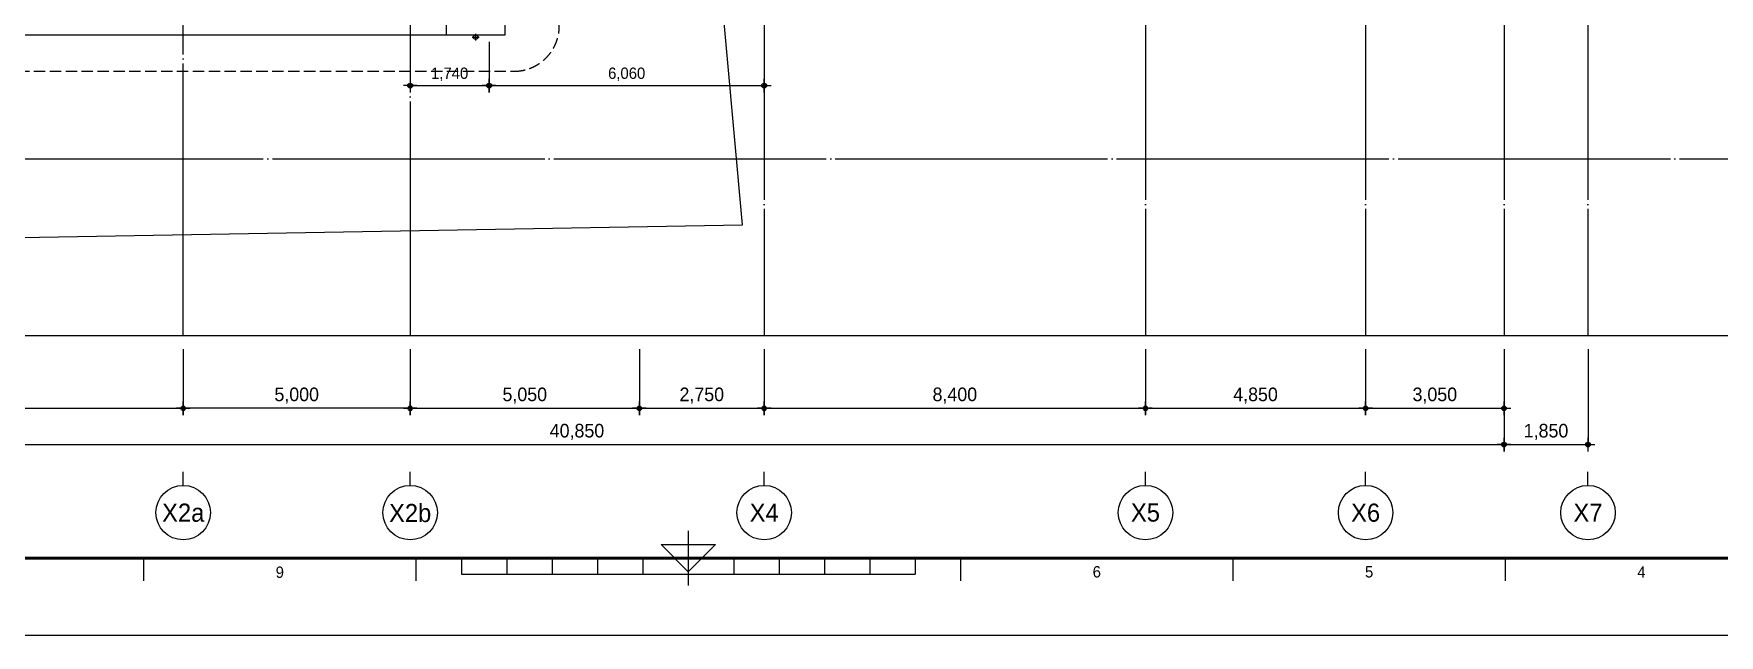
# Model space of a CAD drawing. Header units: millimetres. Extents: x 0 to 1390178, y 0 to 110113.
# Drawn here: x 531578 to 568715, y 0 to 13258 of the extents above; entities that cross this region are included whole.
import ezdxf
from ezdxf.enums import TextEntityAlignment as Align
from ezdxf.xclip import XClip

# ---------------------------------------------------------------- set-up
doc = ezdxf.new("R2010")
doc.units = ezdxf.units.MM
doc.header["$LTSCALE"] = 100
doc.header["$XCLIPFRAME"] = 0
doc.linetypes.add('HID2', pattern=[3.5, 2.5, -1])
doc.linetypes.add('X - 평면도$0$CEN', pattern=[62, 60, -1, 0, -1])
doc.layers.get('DEFPOINTS').update_dxf_attribs({"color": 145})
for name, color, linetype in [('AA-XXXX-DIMS', 7, 'Continuous'), ('DIM', 7, 'Continuous'), ('sm3', 3, 'HID2'), ('X - SHEET$0$AA-BORD-FORM', 7, 'Continuous'), ('X - SHEET$0$AA-BORD-TEXT', 3, 'Continuous'), ('X - 평면도$0$A-CEN', 1, 'X - 평면도$0$CEN'), ('X - 평면도$0$AA-EL-PCN8', 8, 'Continuous'), ('X - 평면도$0$AA-FLXS-OTHR', 4, 'Continuous'), ('X - 평면도$0$AA-XXXX-CNTL', 1, 'X - 평면도$0$CEN'), ('X - 평면도$0$AA-XXXX-FINL', 6, 'Continuous')]:
    doc.layers.add(name, color=color, linetype=linetype)
doc.layers.add('X - 평면도$0$AA-GUIDE-실명', color=125, linetype='Continuous', plot=False)
doc.layers.add('X - 평면도$0$DEFPOINT', color=163, linetype='Continuous', plot=False)
doc.styles.add('HAUD01', font='Dotum.ttf')
doc.styles.get("Standard").update_dxf_attribs({"font": 'Dotum.ttf'})
doc.styles.add('X - SHEET$0$HAUD01', font='Dotum.ttf')
doc.styles.add('X - 평면도$0$HAUD01', font='Dotum.ttf')
doc.dimstyles.new('HAUD-100', dxfattribs={"dimscale": 100, "dimtxt": 3, "dimasz": 1, "dimexe": 0, "dimexo": 3, "dimgap": 1, "dimtad": 1, "dimdec": 0, "dimdsep": 46, "dimlunit": 6, "dimtxsty": 'HAUD01', "dimblk": 'DIMDOT', "dimcen": 2.5, "dimdle": 1.5, "dimclrd": 7, "dimclre": 7, "dimclrt": 3, "dimadec": 0, "dimazin": 0, "dimtfac": 1, "dimtdec": 0, "dimtix": 1, "dimtmove": 2, "dimatfit": 3, "dimfxl": 1, "dimtvp": 1, "dimtolj": 1, "dimtzin": 0, "dimarcsym": 0})
doc.dimstyles.new('HAUD-80', dxfattribs={"dimscale": 100, "dimtxt": 2.5, "dimasz": 0.5, "dimexe": 0, "dimexo": 1.5, "dimgap": 1, "dimtad": 1, "dimdec": 0, "dimdsep": 46, "dimlunit": 6, "dimtxsty": 'HAUD01', "dimblk": 'Z_DOT', "dimcen": 2.5, "dimdle": 1.5, "dimclrd": 7, "dimclre": 7, "dimclrt": 4, "dimadec": 0, "dimazin": 0, "dimtfac": 1, "dimtdec": 0, "dimtix": 1, "dimtmove": 2, "dimatfit": 3, "dimfxl": 1, "dimtvp": 1, "dimtolj": 1, "dimtzin": 0, "dimarcsym": 0})

# ---------------------------------------------------------------- blocks, each defined once
blk = doc.blocks.new('X - SHEET$0$HAUDsheetV')
at = {"layer": 'X - SHEET$0$AA-BORD-FORM', "color": 2}
for p, q in [((421, 23), (421, 11)), ((301, 17), (301, 12)), ((361, 17), (361, 12)), ((371, 17), (371, 13.5)), ((381, 17), (381, 13.5)), ((391, 17), (391, 13.5)), ((401, 17), (401, 13.5)), ((411, 17), (411, 13.5)), ((431, 17), (431, 13.5)), ((441, 17), (441, 13.5)), ((451, 17), (451, 13.5)), ((461, 17), (461, 13.5)), ((471, 17), (471, 13.5)), ((481, 17), (481, 12)), ((541, 17), (541, 12)), ((601, 17), (601, 12)), ((371, 13.5), (471, 13.5))]:
    blk.add_line(p, q, dxfattribs=at)
at = {"layer": 'X - SHEET$0$AA-BORD-FORM', "color": 1}
blk.add_lwpolyline([(1, 0), (841, 0), (841, 594), (1, 594)], close=True, dxfattribs=at)
at = {"layer": 'X - SHEET$0$AA-BORD-FORM', "color": 2, "const_width": 0.682}
blk.add_lwpolyline([(21, 17), (21, 577), (821, 577), (821, 17)], close=True, dxfattribs=at)
at = {"layer": 'X - SHEET$0$AA-BORD-FORM', "color": 2}
blk.add_lwpolyline([(427, 20), (421, 14), (415, 20)], close=True, dxfattribs=at)
at = {"layer": 'X - SHEET$0$AA-BORD-TEXT', "color": 7, "style": 'X - SHEET$0$HAUD01'}
for s, p in [('9', (331, 13.9)), ('6', (511, 13.99)), ('5', (571, 13.99)), ('4', (631, 13.95))]:
    blk.add_text(s, height=2.5, dxfattribs=at).set_placement(p, align=Align.MIDDLE_CENTER)
at = {"layer": 'X - SHEET$0$AA-BORD-TEXT', "color": 3, "style": 'X - SHEET$0$HAUD01'}
for tag, p in [('PJCode', (786, 567.94)), ('작성자', (786.11, 194.82)), ('검토자', (786.11, 181.82)), ('최종검토자', (786.11, 168.82)), ('승인자', (786.11, 155.82)), ('일자', (786.83, 144.02)), ('개정번호', (812, 65.92))]:
    blk.add_attdef(tag, text='', height=3, dxfattribs=at).set_placement(p, align=Align.MIDDLE_CENTER)
at = {"layer": 'X - SHEET$0$AA-BORD-TEXT', "color": 3, "lineweight": 30, "flags": 104}
blk.add_attdef('PJTitle', text='', height=4, dxfattribs=at).set_placement((787.25, 536.62), align=Align.MIDDLE_CENTER)
blk = doc.blocks.new('X - SHEET')
at = {"xscale": 100, "yscale": 100, "zscale": 100}
blk.add_blockref('X - SHEET$0$HAUDsheetV', (-100, 0), dxfattribs=at)
blk = doc.blocks.new('DIMDOT')
at = {"layer": 'AA-XXXX-DIMS'}
for p, q in [((-1.5, 0), (1.5, 0)), ((0, -1.5), (0, 1.5))]:
    blk.add_line(p, q, dxfattribs=at)
for radius in [0.5, 0.25]:
    blk.add_circle((0, 0), radius, dxfattribs=at)
blk = doc.blocks.new('*D359')
at = {"color": 7, "lineweight": -2, "transparency": 16777216}
for p, q in [((-41817, -11007), (-41817, -12307)), ((-32517, -11007), (-32517, -12307)), ((-41717, -12307), (-32617, -12307))]:
    blk.add_line(p, q, dxfattribs=at)
at = {"layer": 'DEFPOINTS', "color": 0, "transparency": 16777216}
for p in [(-41817, -10707, 0), (-32517, -10707, 0), (-32517, -12307)]:
    blk.add_point(p, dxfattribs=at)
at = {"color": 7, "lineweight": -2, "transparency": 16777216, "xscale": 100, "yscale": 100, "zscale": 100, "rotation": 180}
blk.add_blockref('DIMDOT', (-41817, -12307), dxfattribs=at)
at = {"color": 7, "lineweight": -2, "transparency": 16777216, "xscale": 100, "yscale": 100, "zscale": 100}
blk.add_blockref('DIMDOT', (-32517, -12307), dxfattribs=at)
at = {"color": 3, "transparency": 16777216, "insert": (-37167, -12028), "char_height": 300, "attachment_point": 5, "style": 'HAUD01'}
blk.add_mtext('\\A1;9,300', dxfattribs=at)
blk = doc.blocks.new('*D361')
at = {"color": 7, "lineweight": -2, "transparency": 16777216}
for p, q in [((-22467, -11007), (-22467, -12307)), ((-19717, -11007), (-19717, -12307)), ((-22367, -12307), (-19817, -12307))]:
    blk.add_line(p, q, dxfattribs=at)
at = {"layer": 'DEFPOINTS', "color": 0, "transparency": 16777216}
for p in [(-22467, -10707, 0), (-19717, -10707, 0), (-19717, -12307)]:
    blk.add_point(p, dxfattribs=at)
at = {"color": 7, "lineweight": -2, "transparency": 16777216, "xscale": 100, "yscale": 100, "zscale": 100, "rotation": 180}
blk.add_blockref('DIMDOT', (-22467, -12307), dxfattribs=at)
at = {"color": 7, "lineweight": -2, "transparency": 16777216, "xscale": 100, "yscale": 100, "zscale": 100}
blk.add_blockref('DIMDOT', (-19717, -12307), dxfattribs=at)
at = {"color": 3, "transparency": 16777216, "insert": (-21092, -12028), "char_height": 300, "attachment_point": 5, "style": 'HAUD01'}
blk.add_mtext('\\A1;2,750', dxfattribs=at)
blk = doc.blocks.new('*D362')
at = {"color": 7, "lineweight": -2, "transparency": 16777216}
for p, q in [((-19717, -11007), (-19717, -12307)), ((-11317, -11007), (-11317, -12307)), ((-19617, -12307), (-11417, -12307))]:
    blk.add_line(p, q, dxfattribs=at)
at = {"layer": 'DEFPOINTS', "color": 0, "transparency": 16777216}
for p in [(-19717, -10707, 0), (-11317, -10707, 0), (-11317, -12307)]:
    blk.add_point(p, dxfattribs=at)
at = {"color": 7, "lineweight": -2, "transparency": 16777216, "xscale": 100, "yscale": 100, "zscale": 100, "rotation": 180}
blk.add_blockref('DIMDOT', (-19717, -12307), dxfattribs=at)
at = {"color": 7, "lineweight": -2, "transparency": 16777216, "xscale": 100, "yscale": 100, "zscale": 100}
blk.add_blockref('DIMDOT', (-11317, -12307), dxfattribs=at)
at = {"color": 3, "transparency": 16777216, "insert": (-15517, -12028), "char_height": 300, "attachment_point": 5, "style": 'HAUD01'}
blk.add_mtext('\\A1;8,400', dxfattribs=at)
blk = doc.blocks.new('*D363')
at = {"color": 7, "lineweight": -2, "transparency": 16777216}
for p, q in [((-11317, -11007), (-11317, -12307)), ((-6467, -11007), (-6467, -12307)), ((-11217, -12307), (-6567, -12307))]:
    blk.add_line(p, q, dxfattribs=at)
at = {"layer": 'DEFPOINTS', "color": 0, "transparency": 16777216}
for p in [(-11317, -10707, 0), (-6467, -10707, 0), (-6467, -12307)]:
    blk.add_point(p, dxfattribs=at)
at = {"color": 7, "lineweight": -2, "transparency": 16777216, "xscale": 100, "yscale": 100, "zscale": 100, "rotation": 180}
blk.add_blockref('DIMDOT', (-11317, -12307), dxfattribs=at)
at = {"color": 7, "lineweight": -2, "transparency": 16777216, "xscale": 100, "yscale": 100, "zscale": 100}
blk.add_blockref('DIMDOT', (-6467, -12307), dxfattribs=at)
at = {"color": 3, "transparency": 16777216, "insert": (-8892, -12028), "char_height": 300, "attachment_point": 5, "style": 'HAUD01'}
blk.add_mtext('\\A1;4,850', dxfattribs=at)
blk = doc.blocks.new('*D364')
at = {"color": 7, "lineweight": -2, "transparency": 16777216}
for p, q in [((-6467, -11007), (-6467, -12307)), ((-3417, -11007), (-3417, -12307)), ((-6367, -12307), (-3517, -12307))]:
    blk.add_line(p, q, dxfattribs=at)
at = {"layer": 'DEFPOINTS', "color": 0, "transparency": 16777216}
for p in [(-6467, -10707, 0), (-3417, -10707, 0), (-3417, -12307)]:
    blk.add_point(p, dxfattribs=at)
at = {"color": 7, "lineweight": -2, "transparency": 16777216, "xscale": 100, "yscale": 100, "zscale": 100, "rotation": 180}
blk.add_blockref('DIMDOT', (-6467, -12307), dxfattribs=at)
at = {"color": 7, "lineweight": -2, "transparency": 16777216, "xscale": 100, "yscale": 100, "zscale": 100}
blk.add_blockref('DIMDOT', (-3417, -12307), dxfattribs=at)
at = {"color": 3, "transparency": 16777216, "insert": (-4942, -12028), "char_height": 300, "attachment_point": 5, "style": 'HAUD01'}
blk.add_mtext('\\A1;3,050', dxfattribs=at)
blk = doc.blocks.new('*D365')
at = {"color": 7, "lineweight": -2, "transparency": 16777216}
for p, q in [((-32517, -11007), (-32517, -12307)), ((-27517, -11007), (-27517, -12307)), ((-27617, -12307), (-32417, -12307))]:
    blk.add_line(p, q, dxfattribs=at)
at = {"layer": 'DEFPOINTS', "color": 0, "transparency": 16777216}
for p in [(-32517, -10707, 0), (-27517, -10707, 0), (-32517, -12307)]:
    blk.add_point(p, dxfattribs=at)
at = {"color": 7, "lineweight": -2, "transparency": 16777216, "xscale": 100, "yscale": 100, "zscale": 100, "rotation": 180}
blk.add_blockref('DIMDOT', (-32517, -12307), dxfattribs=at)
at = {"color": 7, "lineweight": -2, "transparency": 16777216, "xscale": 100, "yscale": 100, "zscale": 100}
blk.add_blockref('DIMDOT', (-27517, -12307), dxfattribs=at)
at = {"color": 3, "transparency": 16777216, "insert": (-30017, -12028), "char_height": 300, "attachment_point": 5, "style": 'HAUD01'}
blk.add_mtext('\\A1;5,000', dxfattribs=at)
blk = doc.blocks.new('*D375')
at = {"color": 7, "lineweight": -2, "transparency": 16777216}
for p, q in [((-27517, -11007), (-27517, -12307)), ((-22467, -11007), (-22467, -12307)), ((-27417, -12307), (-22567, -12307))]:
    blk.add_line(p, q, dxfattribs=at)
at = {"layer": 'DEFPOINTS', "color": 0, "transparency": 16777216}
for p in [(-27517, -10707), (-22467, -10707), (-22467, -12307)]:
    blk.add_point(p, dxfattribs=at)
at = {"color": 7, "lineweight": -2, "transparency": 16777216, "xscale": 100, "yscale": 100, "zscale": 100, "rotation": 180}
blk.add_blockref('DIMDOT', (-27517, -12307), dxfattribs=at)
at = {"color": 7, "lineweight": -2, "transparency": 16777216, "xscale": 100, "yscale": 100, "zscale": 100}
blk.add_blockref('DIMDOT', (-22467, -12307), dxfattribs=at)
at = {"color": 3, "transparency": 16777216, "insert": (-24992, -12028), "char_height": 300, "attachment_point": 5, "style": 'HAUD01'}
blk.add_mtext('\\A1;5,050', dxfattribs=at)
blk = doc.blocks.new('*D384')
at = {"color": 7, "lineweight": -2, "transparency": 16777216}
for p, q in [((-3417, -11007), (-3417, -13107)), ((-1567, -11007), (-1567, -13107)), ((-3317, -13107), (-1667, -13107))]:
    blk.add_line(p, q, dxfattribs=at)
at = {"layer": 'DEFPOINTS', "color": 0, "transparency": 16777216}
for p in [(-3417, -10707), (-1567, -10707), (-1567, -13107)]:
    blk.add_point(p, dxfattribs=at)
at = {"color": 7, "lineweight": -2, "transparency": 16777216, "xscale": 100, "yscale": 100, "zscale": 100, "rotation": 180}
blk.add_blockref('DIMDOT', (-3417, -13107), dxfattribs=at)
at = {"color": 7, "lineweight": -2, "transparency": 16777216, "xscale": 100, "yscale": 100, "zscale": 100}
blk.add_blockref('DIMDOT', (-1567, -13107), dxfattribs=at)
at = {"color": 3, "transparency": 16777216, "insert": (-2492, -12828), "char_height": 300, "attachment_point": 5, "style": 'HAUD01'}
blk.add_mtext('\\A1;1,850', dxfattribs=at)
blk = doc.blocks.new('*D385')
at = {"color": 7, "lineweight": -2, "transparency": 16777216}
for p, q in [((-44267, -11007), (-44267, -13107)), ((-3417, -11007), (-3417, -13107)), ((-44167, -13107), (-3517, -13107))]:
    blk.add_line(p, q, dxfattribs=at)
at = {"layer": 'DEFPOINTS', "color": 0, "transparency": 16777216}
for p in [(-44267, -10707), (-3417, -10707), (-3417, -13107)]:
    blk.add_point(p, dxfattribs=at)
at = {"color": 7, "lineweight": -2, "transparency": 16777216, "xscale": 100, "yscale": 100, "zscale": 100, "rotation": 180}
blk.add_blockref('DIMDOT', (-44267, -13107), dxfattribs=at)
at = {"color": 7, "lineweight": -2, "transparency": 16777216, "xscale": 100, "yscale": 100, "zscale": 100}
blk.add_blockref('DIMDOT', (-3417, -13107), dxfattribs=at)
at = {"color": 3, "transparency": 16777216, "insert": (-23842, -12828), "char_height": 300, "attachment_point": 5, "style": 'HAUD01'}
blk.add_mtext('\\A1;40,850', dxfattribs=at)
blk = doc.blocks.new('X - 평면도$0$A$C9949ff83')
at = {"layer": 'DEFPOINTS'}
for points in [[(0, 59400), (84000, 59400), (84000, 0), (0, 0)], [(2000, 1700), (75000, 1700), (75000, 57700), (2000, 57700)]]:
    blk.add_lwpolyline(points, close=True, dxfattribs=at)
blk = doc.blocks.new('X - 평면도$0$A$C14A644CA')
at = {"layer": 'X - 평면도$0$AA-FLXS-OTHR', "color": 1}
for p, q in [((75, 0), (-75, 0)), ((0, -75), (0, 75))]:
    blk.add_line(p, q, dxfattribs=at)
at = {"layer": 'X - 평면도$0$AA-FLXS-OTHR'}
blk.add_circle((0, 0), 50, dxfattribs=at)
at = {"layer": 'X - 평면도$0$AA-GUIDE-실명', "style": 'X - 평면도$0$HAUD01'}
blk.add_text('Ø100', height=20, dxfattribs=at).set_placement((0, 0), align=Align.MIDDLE_CENTER)
blk = doc.blocks.new('X - 평면도', base_point=(-475.4, -286.7))
at = {"layer": 'DEFPOINTS'}
blk.add_lwpolyline([(783286.2, 68689.6), (844213.6, 68689.6), (844213.6, 22495.2), (783286.2, 22495.2)], close=True, dxfattribs=at)
at = {"layer": 'X - 평면도$0$A-CEN', "color": 5}
for p, q in [((837072, 68689.6), (837072, 22495.2)), ((783286.2, 26393.1), (844213.6, 26393.1))]:
    blk.add_line(p, q, dxfattribs=at)
at = {"layer": 'X - 평면도$0$AA-EL-PCN8'}
blk.add_line((795672, 29123.1), (811916.9, 29123.1), dxfattribs=at)
at = {"layer": 'X - 평면도$0$AA-XXXX-CNTL'}
for p, q in [((818922, 68689.6), (818922, 22495.2)), ((827322, 68689.6), (827322, 22495.2)), ((832172, 68689.6), (832172, 22495.2)), ((835222, 68689.6), (835222, 22495.2)), ((806122, 22495.2), (806122, 40059.3)), ((811122, 40059.3), (811122, 22495.2))]:
    blk.add_line(p, q, dxfattribs=at)
at = {"layer": 'X - 평면도$0$AA-XXXX-FINL'}
blk.add_lwpolyline([(811916.9, 29373.1), (811916.9, 29123.1), (813212, 29123.1), (813212, 30583.1), (812962, 30583.1)], dxfattribs=at)
at = {"layer": 'X - 평면도$0$DEFPOINT'}
blk.add_lwpolyline([(838640.5, 68365.6), (821472.6, 68450.8), (816191.2, 68315.3), (809042.1, 68006.8), (790833.1, 66148.4), (790521.2, 57737.5), (790473, 49209.6), (789931.7, 42085), (788804.5, 24415.6), (788582.9, 17927.4), (799789, 17869.8), (800018.4, 24614.7), (818441.5, 24941.8), (817930.2, 30624.5), (838639.2, 33202.2)], close=True, dxfattribs=at)
blk.add_blockref('X - 평면도$0$A$C9949ff83', (775249.9, 15892.4))
at = {"rotation": 180}
blk.add_blockref('X - 평면도$0$A$C14A644CA', (812564.4, 29073.1), dxfattribs=at)
blk = doc.blocks.new('Z_DOT')
at = {"layer": 'DIM', "color": 0}
for p, q in [((-3, 0), (3, 0)), ((0, -3), (0, 3))]:
    blk.add_line(p, q, dxfattribs=at)
for radius in [1.05, 0.525]:
    blk.add_circle((0, 0), radius, dxfattribs=at)
blk = doc.blocks.new('*D389')
at = {"layer": 'DEFPOINTS', "color": 0, "transparency": 16777216}
for p in [(539872, 13231), (541612, 13231), (541612, 12115)]:
    blk.add_point(p, dxfattribs=at)
at = {"layer": 'DIM', "color": 7, "lineweight": -2, "transparency": 16777216}
for p, q in [((539872, 13081), (539872, 12115)), ((541612, 13081), (541612, 12115)), ((539922, 12115), (541562, 12115))]:
    blk.add_line(p, q, dxfattribs=at)
at = {"layer": 'DIM', "color": 7, "lineweight": -2, "transparency": 16777216, "xscale": 50, "yscale": 50, "zscale": 50, "rotation": 180}
blk.add_blockref('Z_DOT', (539872, 12115), dxfattribs=at)
at = {"layer": 'DIM', "color": 7, "lineweight": -2, "transparency": 16777216, "xscale": 50, "yscale": 50, "zscale": 50}
blk.add_blockref('Z_DOT', (541612, 12115), dxfattribs=at)
at = {"layer": 'DIM', "color": 4, "transparency": 16777216, "insert": (540742, 12364), "char_height": 250, "attachment_point": 5, "style": 'HAUD01'}
blk.add_mtext('\\A1;1,740', dxfattribs=at)
blk = doc.blocks.new('*D390')
at = {"layer": 'DEFPOINTS', "color": 0, "transparency": 16777216}
for p in [(541612, 13231), (547672, 13231), (547672, 12115)]:
    blk.add_point(p, dxfattribs=at)
at = {"layer": 'DIM', "color": 7, "lineweight": -2, "transparency": 16777216}
for p, q in [((541612, 13081), (541612, 12115)), ((547672, 13081), (547672, 12115)), ((541662, 12115), (547622, 12115))]:
    blk.add_line(p, q, dxfattribs=at)
at = {"layer": 'DIM', "color": 7, "lineweight": -2, "transparency": 16777216, "xscale": 50, "yscale": 50, "zscale": 50, "rotation": 180}
blk.add_blockref('Z_DOT', (541612, 12115), dxfattribs=at)
at = {"layer": 'DIM', "color": 7, "lineweight": -2, "transparency": 16777216, "xscale": 50, "yscale": 50, "zscale": 50}
blk.add_blockref('Z_DOT', (547672, 12115), dxfattribs=at)
at = {"layer": 'DIM', "color": 4, "transparency": 16777216, "insert": (544642, 12364), "char_height": 250, "attachment_point": 5, "style": 'HAUD01'}
blk.add_mtext('\\A1;6,060', dxfattribs=at)
blk = doc.blocks.new('지상부 치수 1')
at = {"layer": 'DIM'}
for p, q in [((-32517.3, -14007), (-32517.3, -13707)), ((-27517.3, -14007), (-27517.3, -13707)), ((-19717.3, -14007, 0), (-19717.3, -13707, 0)), ((-11317.3, -14007, 0), (-11317.3, -13707, 0)), ((-6467.3, -14007, 0), (-6467.3, -13707, 0)), ((-1567.3, -14007, 0), (-1567.3, -13707, 0))]:
    blk.add_line(p, q, dxfattribs=at)
for centre in [(-32517.3, -14607), (-27517.3, -14607), (-19717.3, -14607, 0), (-11317.3, -14607, 0), (-6467.3, -14607, 0), (-1567.3, -14607, 0)]:
    blk.add_circle(centre, 600, dxfattribs=at)
at = {"layer": 'DIM', "style": 'HAUD01'}
for s, p in [('X2a', (-32517.3, -14607)), ('X2b', (-27517.3, -14607)), ('X4', (-19717.3, -14607, 0)), ('X5', (-11317.3, -14607, 0)), ('X6', (-6467.3, -14607, 0)), ('X7', (-1567.3, -14607, 0))]:
    blk.add_text(s, height=400, dxfattribs=at).set_placement(p, align=Align.MIDDLE)
for base, p1, p2, picture, middle in [((-3417.3, -13107, 0), (-44267.3, -10707, 0), (-3417.3, -10707, 0), '*D385', (-23842.3, -12827.9, 0)), ((-32517.2, -12307, 0), (-27517.2, -10707, 0), (-32517.2, -10707, 0), '*D365', (-30017.2, -12027.9, 0)), ((-1567.3, -13107, 0), (-3417.3, -10707, 0), (-1567.3, -10707, 0), '*D384', (-2492.3, -12827.9, 0))]:
    dim = blk.add_linear_dim(base=base, p1=p1, p2=p2, dimstyle='HAUD-100')
    dim.commit()
    dim.dimension.update_dxf_attribs({"geometry": picture, "text_midpoint": middle})
for base, p1, p2, picture, middle in [((-32517.2, -12307, 0), (-41817.3, -10707, 0), (-32517.2, -10707, 0), '*D359', (-37167.2, -12027.9, 0)), ((-19717.2, -12307, 0), (-22467.2, -10707, 0), (-19717.2, -10707, 0), '*D361', (-21092.2, -12027.9, 0)), ((-11317.2, -12307, 0), (-19717.2, -10707, 0), (-11317.2, -10707, 0), '*D362', (-15517.2, -12027.9, 0)), ((-6467.2, -12307, 0), (-11317.2, -10707, 0), (-6467.2, -10707, 0), '*D363', (-8892.2, -12027.9, 0)), ((-3417.3, -12307, 0), (-6467.2, -10707, 0), (-3417.3, -10707, 0), '*D364', (-4942.2, -12027.9, 0))]:
    dim = blk.add_linear_dim(base=base, p1=p1, p2=p2, angle=180, dimstyle='HAUD-100')
    dim.commit()
    dim.dimension.update_dxf_attribs({"geometry": picture, "text_midpoint": middle})
dim = blk.add_aligned_dim(p1=(-27517.2, -10707, 0), p2=(-22467.2, -10707, 0), distance=-1600, dimstyle='HAUD-100')
dim.commit()
dim.dimension.update_dxf_attribs({"geometry": '*D375', "text_midpoint": (-24992.2, -12027.9, 0)})

msp = doc.modelspace()

# ---------------------------------------------------------------- block references
ref = msp.add_blockref('X - 평면도', (-271725.3, -16179.1))
XClip(ref).set_block_clipping_path([(775249.9173510048, 15892.4063044167), (859249.9173510048, 75292.4063044167)])

# ---------------------------------------------------------------- next in the draw order: linework, layer by layer
at = {"layer": 'sm3'}
msp.add_lwpolyline([(521082.7, 12430.2), (542157.6, 12430.2, 0.4142136), (543157.6, 13430.2), (543157.6, 30158.8, 0.4142136), (542157.6, 31158.8), (521082.7, 31158.8, 0.4142136), (520082.7, 30158.8), (520082.7, 13430.2, 0.4142136)], format="xyb", close=True, dxfattribs=at)

# ---------------------------------------------------------------- next in the draw order: block references
for name, p in [('X - SHEET', (504000, 0)), ('지상부 치수 1', (567389.3, 17309.8))]:
    msp.add_blockref(name, p)

# ---------------------------------------------------------------- next in the draw order: dimensions: what is measured, and where the dimension line sits
at = {"layer": 'DIM'}
for base, p1, p2, picture, middle in [((541612.1, 12115), (539872.1, 13230.7), (541612.1, 13230.7), '*D389', (540742.1, 12364.3)), ((547672.1, 12115), (541612.1, 13230.7), (547672.1, 13230.7), '*D390', (544642.1, 12364.3))]:
    dim = msp.add_linear_dim(base=base, p1=p1, p2=p2, angle=180, dimstyle='HAUD-80', override={"dimscale": 100}, dxfattribs=at)
    dim.commit()
    dim.dimension.update_dxf_attribs({"geometry": picture, "text_midpoint": middle})

doc.saveas('drawing.dxf')
